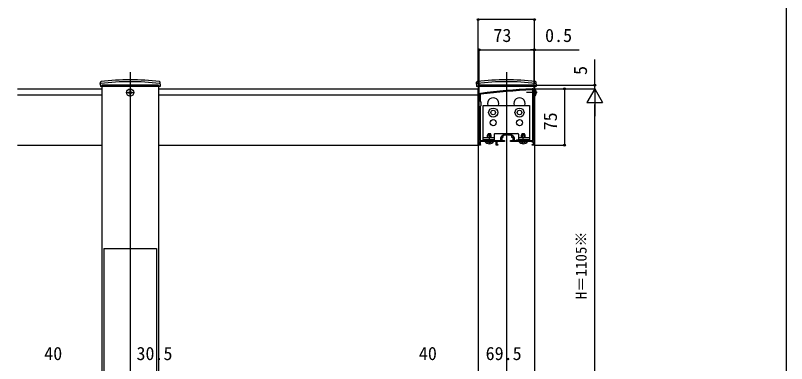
# Model space of a CAD drawing. Units: millimetres, scale not verified. Extents: x -1050 to 1050, y -1570 to 1562.
# Drawn here: x 25 to 1050, y -986 to -523 of the extents above; entities that cross this region are included whole.
import ezdxf
from ezdxf.enums import TextEntityAlignment as Align

# ---------------------------------------------------------------- set-up
doc = ezdxf.new("R2010")
doc.units = ezdxf.units.MM
doc.header["$LTSCALE"] = 8
for name, color, linetype in [('0-2_YKK_11', 7, 'Continuous'), ('0-3_YKK_12', 2, 'Continuous'), ('0-4_YKK_13', 4, 'Continuous'), ('0-5_YKK_D', 6, 'Continuous'), ('0-6_YKK_ZWAK', 7, 'Continuous')]:
    doc.layers.add(name, color=color, linetype=linetype)
doc.styles.add('ＭＳ ゴシック', font='')
doc.styles.get('ＭＳ ゴシック').set_extended_font_data('MS Gothic')

msp = doc.modelspace()

# ---------------------------------------------------------------- linework, layer by layer
at = {"layer": '0-2_YKK_11'}
for p, q in [((712.8, -689.8), (712.8, -623)), ((670.739, -684.564), (673.564, -681.739)), ((674.624, -681.3), (683.376, -681.3)), ((684.436, -681.739), (687.261, -684.564))]:
    msp.add_line(p, q, dxfattribs=at)
for points in [[(714, -623), (714, -690.5), (714.5, -691), (714.5, -696), (712, -696), (712, -695), (713.5, -695), (713.5, -692), (712, -692), (712, -691), (705.458, -691), (705.275, -690.88), (704.725, -690.88), (704.542, -691), (700.458, -691), (700.275, -690.88), (699.725, -690.88), (699.542, -691), (694.458, -691), (694.275, -690.88), (693.725, -690.88), (693.542, -691), (683, -691), (683, -689.5), (686.5, -689.5), (686.5, -685.5), (685, -685.5), (685, -684), (683.5, -682.5), (679.458, -682.5), (679.275, -682.38), (678.725, -682.38), (678.542, -682.5), (674.5, -682.5), (673, -684), (673, -685.5), (671.5, -685.5), (671.5, -689.5), (675, -689.5), (675, -691)], [(675, -691), (665, -691), (665, -695), (666, -695), (666, -696), (664, -696), (664, -691), (655.458, -691), (655.275, -690.88), (654.725, -690.88), (654.542, -691), (642.5, -691), (642.5, -694.708), (642.75, -695.004), (643, -695.3), (643, -696), (641.5, -696), (641.5, -629)], [(642.7, -629), (642.7, -637.7), (643.5, -638.5), (643.5, -643.5), (642.7, -644.3), (642.7, -689.8), (650.6, -689.8), (650.6, -689), (651.5, -689), (651.5, -689.8), (658.5, -689.8), (658.5, -689), (659.4, -689), (659.4, -689.8), (670.3, -689.8), (670.3, -685.624)], [(687.7, -685.624), (687.7, -689.8), (690.7, -689.8), (691.5, -689), (707.5, -689), (708.3, -689.8), (712.8, -689.8)]]:
    msp.add_lwpolyline(points, dxfattribs=at)
for centre, radius, start, end in [((764.781, -1619.599), 999.996, 93.03159, 96.98007), ((764.781, -1619.599), 998.796, 93.03159, 96.98007), ((712, -623), 2, 359.99999, 93.0316), ((712, -623), 0.8, 359.99999, 93.03161), ((643.5, -629), 2, 96.98007, 179.99999), ((643.5, -629), 0.8, 96.98007, 179.99999), ((671.8, -685.624), 1.5, 134.99999, 179.99998), ((674.624, -682.8), 1.5, 90.00002, 135.00001), ((683.376, -682.8), 1.5, 44.99999, 89.99998), ((686.2, -685.624), 1.5, 0.00002, 45.00001)]:
    msp.add_arc(centre, radius, start, end, dxfattribs=at)
at = {"layer": '0-3_YKK_12'}
for p, q in [((177.5, -599), (177.5, -1415)), ((677.5, -599), (677.5, -1415)), ((27.5, -621.003), (140, -621.003)), ((215, -616), (140, -616)), ((140, -616), (140, -618)), ((140, -618), (140, -1032.023)), ((215, -616), (215, -618)), ((215, -618), (215, -1032.023)), ((215, -621.003), (640, -621.003)), ((715, -616), (640, -616)), ((640, -616), (640, -618)), ((640, -618), (640, -1057)), ((715, -616), (715, -618)), ((715, -618), (715, -1415)), ((27.5, -629.003), (140, -629.003)), ((215, -629.003), (640, -629.003)), ((27.5, -696.003), (140, -696.003)), ((142.5, -833.5), (212.5, -833.5)), ((142.5, -833.5), (142.5, -1034)), ((212.5, -833.5), (212.5, -1036.191))]:
    msp.add_line(p, q, dxfattribs=at)
msp.add_lwpolyline([(215, -696.003), (640, -696.003), (640, -621.003)], dxfattribs=at)
for centre in [(660, -640.5), (695, -640.5)]:
    msp.add_arc(centre, 7.5, 340.52879, 199.47121, dxfattribs=at)
at = {"layer": '0-4_YKK_13'}
for p, q in [((137.8, -615), (137.847, -612.333)), ((137.8, -615), (137.852, -618)), ((217.2, -615), (217.148, -618)), ((217.2, -615), (217.153, -612.333)), ((637.8, -615), (637.847, -612.333)), ((637.8, -615), (637.852, -618)), ((717.2, -615), (717.148, -618)), ((717.2, -615), (717.153, -612.333)), ((217.148, -618), (137.852, -618)), ((177.15, -623.85), (177.85, -623.85)), ((177.15, -623.85), (177.15, -625.15)), ((177.5, -631.1), (177.5, -620.9)), ((177.85, -623.85), (177.85, -625.15)), ((717.148, -618), (637.852, -618)), ((715.093, -624.855), (714.484, -626)), ((715, -621.25), (715, -630.75)), ((715.227, -621.25), (715, -621.25)), ((717.109, -623.85), (715.093, -624.855)), ((715.227, -621.25), (715.227, -630.75)), ((172.4, -626), (182.6, -626)), ((175.35, -625.65), (175.35, -626.35)), ((175.35, -625.65), (176.65, -625.65)), ((175.35, -626.35), (176.65, -626.35)), ((177.15, -626.85), (177.15, -628.15)), ((177.15, -628.15), (177.85, -628.15)), ((177.85, -626.85), (177.85, -628.15)), ((178.35, -625.65), (179.65, -625.65)), ((178.35, -626.35), (179.65, -626.35)), ((179.65, -625.65), (179.65, -626.35)), ((718.5, -626), (704.446, -626)), ((715.093, -627.145), (714.484, -626)), ((715.227, -630.75), (715, -630.75)), ((717.109, -628.15), (715.093, -627.145)), ((661.25, -686.1), (646.5, -686.1)), ((653.3, -681), (652.5, -682.7)), ((652.5, -686.1), (652.5, -682.7)), ((657.5, -682.7), (652.5, -682.7)), ((652.933, -686.1), (652.933, -681.78)), ((656.7, -681), (653.3, -681)), ((655, -694.5), (655, -680.5)), ((657.5, -682.7), (656.7, -681)), ((657.067, -686.1), (657.067, -681.78)), ((657.5, -686.1), (657.5, -682.7)), ((662.25, -680.5), (692.75, -680.5)), ((693.75, -681.5), (693.75, -689)), ((708.5, -686.1), (693.75, -686.1)), ((698.3, -681), (697.5, -682.7)), ((697.5, -686.1), (697.5, -682.7)), ((702.5, -682.7), (697.5, -682.7)), ((697.933, -686.1), (697.933, -681.78)), ((701.7, -681), (698.3, -681)), ((700, -694.5), (700, -680.5)), ((702.5, -682.7), (701.7, -681)), ((702.067, -686.1), (702.067, -681.78)), ((702.5, -686.1), (702.5, -682.7)), ((649.1, -691), (660.9, -691)), ((649.1, -691.248), (649.1, -691)), ((660.9, -691.248), (649.1, -691.248)), ((652.5, -689.8), (652.5, -689)), ((652.5, -693.583), (653.855, -690.865)), ((652.933, -689.8), (652.933, -689)), ((655, -690.256), (653.855, -690.865)), ((655, -690.256), (656.145, -690.865)), ((657.5, -693.583), (656.145, -690.865)), ((657.067, -689.8), (657.067, -689)), ((657.5, -689.8), (657.5, -689)), ((660.9, -691.248), (660.9, -691)), ((694.1, -691), (705.9, -691)), ((694.1, -691.248), (694.1, -691)), ((705.9, -691.248), (694.1, -691.248)), ((697.5, -693.583), (698.855, -690.865)), ((700, -690.256), (698.855, -690.865)), ((700, -690.256), (701.145, -690.865)), ((702.5, -693.583), (701.145, -690.865)), ((705.9, -691.248), (705.9, -691))]:
    msp.add_line(p, q, dxfattribs=at)
for points in [[(646.5, -689), (646.5, -643), (708.5, -643), (708.5, -689), (693.75, -689)], [(661.25, -681.5), (661.25, -689), (646.5, -689)]]:
    msp.add_lwpolyline(points, dxfattribs=at)
for centre, radius in [((177.5, -626), 4.75), ((660, -652.5), 6), ((660, -652.5), 3), ((695, -652.5), 6), ((695, -652.5), 3), ((660, -666), 4), ((695, -666), 4)]:
    msp.add_circle(centre, radius, dxfattribs=at)
for centre, radius, start, end in [((138.803, -614.847), 1, 97.02227, 179), ((138.846, -612.351), 1, 96.9597, 179), ((177.5, -929), 317.528, 82.97773, 97.02227), ((177.5, -929), 320, 83.0403, 96.9597), ((216.154, -612.351), 1, 1, 83.0403), ((216.197, -614.847), 1, 1, 82.97773), ((638.803, -614.847), 1, 97.02227, 179), ((638.846, -612.351), 1, 96.9597, 179), ((677.5, -929), 317.528, 82.97773, 97.02227), ((677.5, -929), 320, 83.0403, 96.9597), ((716.154, -612.351), 1, 1, 83.0403), ((716.197, -614.847), 1, 1, 82.97773), ((176.65, -625.15), 0.5, 270, 0), ((178.35, -625.15), 0.5, 180, 270), ((711.4, -626), 6.1, 308.85935, 51.14065), ((176.65, -626.85), 0.5, 0, 90), ((178.35, -626.85), 0.5, 90, 180), ((662.25, -681.5), 1, 90, 180), ((692.75, -681.5), 1, 0, 90), ((655, -686.3), 7.7, 219.98312, 320.01688), ((700, -686.3), 7.7, 219.98312, 320.01688)]:
    msp.add_arc(centre, radius, start, end, dxfattribs=at)
at = {"layer": '0-5_YKK_D'}
for p, q in [((640, -615), (640, -528)), ((715, -529), (640, -529)), ((715, -615), (715, -528)), ((641.5, -628), (641.5, -568)), ((641.5, -569), (714.5, -569)), ((714.5, -569), (709.4, -569)), ((714.5, -690.124), (714.5, -568)), ((714.5, -690.124), (714.5, -568)), ((714.5, -569), (715, -569)), ((715, -615), (715, -568)), ((715, -569), (774.2, -569)), ((795, -616), (795, -581.891)), ((713, -621), (796, -621)), ((713, -621), (756, -621)), ((713, -621), (796, -621)), ((716, -616), (796, -616)), ((755, -621), (755, -696)), ((795, -621), (784.5, -639.187)), ((795, -621), (795, -616)), ((795, -621), (795, -626.1)), ((795, -621), (805.5, -639.187)), ((795, -621), (795, -657.373)), ((784.5, -639.187), (805.5, -639.187)), ((795, -1025), (795, -642)), ((715.2, -696), (756, -696))]:
    msp.add_line(p, q, dxfattribs=at)
for centre in [(640, -529), (715, -529), (641.5, -569), (714.5, -569), (714.5, -569), (715, -569), (795, -616), (755, -621), (755, -696)]:
    msp.add_circle(centre, 1.275, dxfattribs=at)
at = {"layer": '0-6_YKK_ZWAK'}
msp.add_lwpolyline([(-1050, -1570), (1050, -1570), (1050, 1490)], dxfattribs=at)

# ---------------------------------------------------------------- texts
at = {"layer": '0-5_YKK_D', "style": 'ＭＳ ゴシック'}
for s, p in [('73', (660.273, -564)), ('0.5', (728.973, -564)), ('40', (63.218, -987)), ('30.5', (185.827, -987)), ('40', (561.218, -987)), ('69.5', (649.955, -987))]:
    msp.add_text(s, height=17.6, dxfattribs=at).set_placement(p, align=Align.BOTTOM_LEFT)
for s, height, p in [('5', 17.6, (790, -602.573)), ('75', 17.6, (750, -676.227)), ('H＝1105※', 14.66, (788.523, -900.659))]:
    msp.add_text(s, height=height, rotation=90, dxfattribs=at).set_placement(p, align=Align.BOTTOM_LEFT)

doc.saveas('drawing.dxf')
